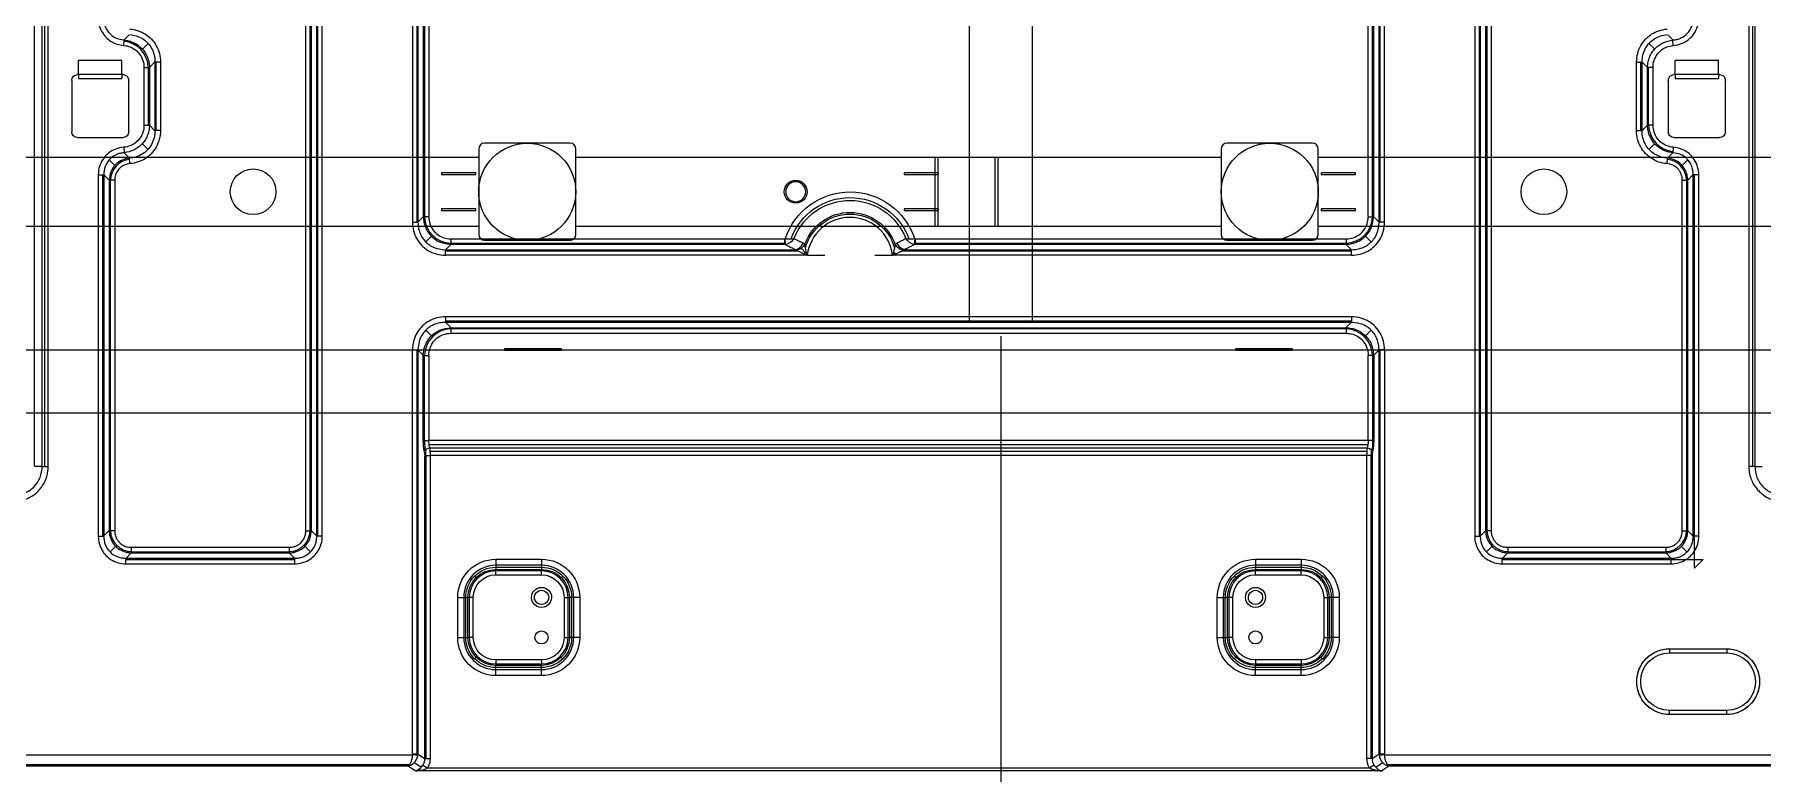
# Model space of a CAD drawing. Header units: millimetres. Extents: x 10037 to 11393, y -913 to 246.
# Drawn here: x 10629.2 to 10931.7, y -612 to -482.7 of the extents above; entities that cross this region are included whole.
import ezdxf

# ---------------------------------------------------------------- set-up
doc = ezdxf.new("R2010")
doc.units = ezdxf.units.MM
doc.header["$LTSCALE"] = 46.255
doc.layers.get('0').update_dxf_attribs({"linetype": 'CONTINUOUS'})
doc.layers.add('1', color=7, linetype='CONTINUOUS', true_color=0xffffff)

msp = doc.modelspace()

# ---------------------------------------------------------------- linework, layer by layer
at = {"color": 1}
for p, q in [((10792.81, -59.2), (10792.81, -533)), ((10803.81, -59.2), (10803.81, -533)), ((10792.81, -533), (10803.81, -533)), ((11306.42, -537.91), (10254.42, -537.91)), ((10254.42, -548.91), (11306.42, -548.91))]:
    msp.add_line(p, q, dxfattribs=at)
at = {"color": 3}
for p, q in [((10722.92, -501.7), (10707.92, -501.7)), ((10852.92, -501.7), (10837.92, -501.7)), ((10706.92, -504.2), (10583.92, -504.2)), ((10706.92, -502.7), (10706.92, -517.7)), ((10723.92, -517.7), (10723.92, -502.7)), ((10836.92, -504.2), (10723.92, -504.2)), ((10786.79, -504.2), (10786.79, -516.2)), ((10787.29, -504.2), (10787.29, -516.2)), ((10797.29, -504.2), (10797.29, -516.2)), ((10797.79, -504.2), (10797.79, -516.2)), ((10836.92, -502.7), (10836.92, -517.7)), ((10853.92, -517.7), (10853.92, -502.7)), ((10976.92, -504.2), (10853.92, -504.2)), ((10583.92, -516.2), (10706.92, -516.2)), ((10723.92, -516.2), (10836.92, -516.2)), ((10853.92, -516.2), (10976.92, -516.2)), ((10707.92, -518.7), (10722.92, -518.7)), ((10837.92, -518.7), (10852.92, -518.7))]:
    msp.add_line(p, q, dxfattribs=at)
at = {"color": 7}
msp.add_line((10798.31, -535.5), (10798.31, -719.34), dxfattribs=at)
at = {"color": 3}
for centre, radius in [((10715.42, -510.2), 8.5), ((10845.42, -510.2), 8.5), ((10762.42, -510.2), 2)]:
    msp.add_circle(centre, radius, dxfattribs=at)
for centre, start, end in [((10707.92, -502.7), 90, 180), ((10722.92, -502.7), 0, 90), ((10837.92, -502.7), 90, 180), ((10852.92, -502.7), 0, 90), ((10707.92, -517.7), 180, 270), ((10722.92, -517.7), 270, 0), ((10837.92, -517.7), 180, 270), ((10852.92, -517.7), 270, 0)]:
    msp.add_arc(centre, 1, start, end, dxfattribs=at)
at = {"layer": '1', "color": 7, "linetype": 'Continuous'}
for p, q in [((10629.15, -558.25), (10629.15, -319.75)), ((10630.48, -558.25), (10630.48, -319.75)), ((10630.92, -319.7), (10630.92, -558.3)), ((10631.54, -558.25), (10631.54, -319.75)), ((10929.3, -319.75), (10929.3, -558.25)), ((10929.92, -319.7), (10929.92, -558.3)), ((10930.36, -319.75), (10930.36, -558.25)), ((10676.65, -569.48), (10676.65, -391.97)), ((10677.42, -569.54), (10677.42, -391.97)), ((10677.62, -569.48), (10677.62, -391.97)), ((10678.56, -570.43), (10678.56, -391.08)), ((10678.76, -570.48), (10678.76, -390.82)), ((10679.53, -570.43), (10679.53, -390.68)), ((10695.31, -390.68), (10695.31, -515.46)), ((10696.08, -390.82), (10696.08, -515.51)), ((10696.28, -391.08), (10696.28, -515.46)), ((10697.22, -391.97), (10697.22, -514.52)), ((10697.42, -391.97), (10697.42, -514.57)), ((10698.19, -391.97), (10698.19, -514.52)), ((10862.65, -514.52), (10862.65, -392.69)), ((10863.42, -514.57), (10863.42, -392.64)), ((10863.62, -514.52), (10863.62, -392.7)), ((10864.56, -515.46), (10864.56, -391.75)), ((10864.76, -515.51), (10864.76, -391.43)), ((10865.53, -515.46), (10865.53, -391.22)), ((10881.31, -414.78), (10881.31, -570.43)), ((10882.08, -415.39), (10882.08, -570.48)), ((10882.28, -415.98), (10882.28, -570.43)), ((10883.42, -418.39), (10883.42, -569.54)), ((10884.19, -418.02), (10884.19, -569.48)), ((10644.76, -484.53), (10644.83, -483.64)), ((10644.86, -483.6), (10645.74, -482.72)), ((10915.09, -482.72), (10915.97, -483.6)), ((10916.08, -484.59), (10916.01, -483.64)), ((10648.03, -485.22), (10649.02, -484.22)), ((10912.77, -485.18), (10911.82, -484.22)), ((10636.85, -489.7), (10636.65, -489.7)), ((10644.45, -487.2), (10636.85, -487.2)), ((10636.85, -489.7), (10636.85, -487.2)), ((10644.45, -489.7), (10636.85, -489.7)), ((10636.85, -489.7), (10636.85, -490.4)), ((10644.45, -489.7), (10644.45, -487.2)), ((10644.65, -489.7), (10644.45, -489.7)), ((10644.45, -489.7), (10644.45, -490.4)), ((10648.31, -488.45), (10649.28, -488.45)), ((10648.31, -488.5), (10648.31, -498.51)), ((10649.08, -498.56), (10649.08, -488.45)), ((10649.28, -488.5), (10649.28, -498.51)), ((10649.31, -488.41), (10650.18, -487.54)), ((10651.19, -487.5), (10650.22, -487.5)), ((10650.22, -487.55), (10650.22, -499.45)), ((10650.42, -499.5), (10650.42, -487.5)), ((10651.19, -487.55), (10651.19, -499.45)), ((10909.65, -487.5), (10910.62, -487.5)), ((10909.65, -499.45), (10909.65, -487.55)), ((10910.42, -499.5), (10910.42, -487.5)), ((10910.62, -499.45), (10910.62, -487.55)), ((10910.65, -487.54), (10911.52, -488.41)), ((10912.53, -488.45), (10911.56, -488.45)), ((10911.56, -498.51), (10911.56, -488.5)), ((10911.76, -498.56), (10911.76, -488.45)), ((10912.53, -498.51), (10912.53, -488.5)), ((10916.39, -489.7), (10916.19, -489.7)), ((10923.99, -487.2), (10916.39, -487.2)), ((10916.39, -489.7), (10916.39, -487.2)), ((10923.99, -489.7), (10916.39, -489.7)), ((10916.39, -489.7), (10916.39, -490.4)), ((10923.99, -489.7), (10923.99, -487.2)), ((10924.19, -489.7), (10923.99, -489.7)), ((10923.99, -489.7), (10923.99, -490.4)), ((10635.65, -490.7), (10635.65, -499.7)), ((10636.85, -490.4), (10644.45, -490.4)), ((10645.65, -499.7), (10645.65, -490.7)), ((10915.19, -490.7), (10915.19, -499.7)), ((10916.39, -490.4), (10923.99, -490.4)), ((10925.19, -499.7), (10925.19, -490.7)), ((10648.31, -498.56), (10649.28, -498.56)), ((10650.18, -499.46), (10649.31, -498.59)), ((10911.52, -498.59), (10910.65, -499.46)), ((10912.53, -498.56), (10911.56, -498.56)), ((10636.65, -500.7), (10644.65, -500.7)), ((10649.02, -502.78), (10648.06, -501.82)), ((10651.19, -499.5), (10650.22, -499.5)), ((10909.65, -499.5), (10910.62, -499.5)), ((10911.82, -502.78), (10912.81, -501.79)), ((10916.19, -500.7), (10924.19, -500.7)), ((10642.23, -504.59), (10643.22, -505.59)), ((10644.76, -502.41), (10644.83, -503.37)), ((10645.74, -504.28), (10644.86, -503.4)), ((10645.85, -505.21), (10645.78, -504.32)), ((10914.98, -505.28), (10915.06, -504.32)), ((10915.97, -503.4), (10915.09, -504.28)), ((10916.08, -502.47), (10916.01, -503.37)), ((10918.6, -504.59), (10917.61, -505.59)), ((10640.31, -507.22), (10641.28, -507.22)), ((10640.31, -507.27), (10640.31, -570.43)), ((10641.08, -570.48), (10641.08, -507.22)), ((10641.28, -507.27), (10641.28, -570.43)), ((10642.18, -508.13), (10641.31, -507.26)), ((10643.19, -508.17), (10642.22, -508.17)), ((10642.22, -508.22), (10642.22, -569.49)), ((10642.42, -569.54), (10642.42, -508.17)), ((10643.19, -508.22), (10643.19, -569.49)), ((10706.42, -506.9), (10700.42, -506.9)), ((10700.42, -506.9), (10700.42, -507.2)), ((10700.42, -507.2), (10706.42, -507.2)), ((10706.42, -507.2), (10706.42, -506.9)), ((10787.42, -506.9), (10781.42, -506.9)), ((10781.42, -506.9), (10781.42, -507.2)), ((10781.42, -507.2), (10787.42, -507.2)), ((10787.42, -507.2), (10787.42, -506.9)), ((10860.42, -506.9), (10854.42, -506.9)), ((10854.42, -506.9), (10854.42, -507.2)), ((10854.42, -507.2), (10860.42, -507.2)), ((10860.42, -507.2), (10860.42, -506.9)), ((10917.65, -508.17), (10918.62, -508.17)), ((10917.65, -569.49), (10917.65, -508.22)), ((10918.42, -569.54), (10918.42, -508.17)), ((10919.52, -507.26), (10918.62, -508.17)), ((10918.62, -569.49), (10918.62, -508.22)), ((10920.53, -507.22), (10919.56, -507.22)), ((10919.56, -570.43), (10919.56, -507.27)), ((10919.76, -576.08), (10919.76, -507.22)), ((10920.53, -570.43), (10920.53, -507.27)), ((10706.42, -513.2), (10700.42, -513.2)), ((10700.42, -513.2), (10700.42, -513.5)), ((10700.42, -513.5), (10706.42, -513.5)), ((10706.42, -513.5), (10706.42, -513.2)), ((10787.42, -513.2), (10781.42, -513.2)), ((10781.42, -513.2), (10781.42, -513.5)), ((10781.42, -513.5), (10787.42, -513.5)), ((10787.42, -513.5), (10787.42, -513.2)), ((10860.42, -513.2), (10854.42, -513.2)), ((10854.42, -513.2), (10854.42, -513.5)), ((10854.42, -513.5), (10860.42, -513.5)), ((10860.42, -513.5), (10860.42, -513.2)), ((10695.31, -515.51), (10696.28, -515.51)), ((10696.31, -515.48), (10697.18, -514.61)), ((10698.19, -514.57), (10697.22, -514.57)), ((10862.65, -514.57), (10863.62, -514.57)), ((10864.52, -515.48), (10863.65, -514.61)), ((10865.53, -515.51), (10864.56, -515.51)), ((10698.64, -517.98), (10697.65, -518.97)), ((10701.11, -521.31), (10701.11, -520.34)), ((10701.14, -520.31), (10702.01, -519.43)), ((10701.16, -520.34), (10762.25, -520.34)), ((10702.05, -518.5), (10702.05, -519.4)), ((10702.05, -519.2), (10760.44, -519.2)), ((10702.1, -518.43), (10760.56, -518.43)), ((10702.1, -519.4), (10760.44, -519.4)), ((10760.49, -519.4), (10760.49, -518.43)), ((10760.65, -519.38), (10760.56, -518.43)), ((10763.52, -520.2), (10762.45, -520.36)), ((10763.52, -520.2), (10764.07, -520.85)), ((10781.58, -520.34), (10859.68, -520.34)), ((10783.27, -518.43), (10858.74, -518.43)), ((10783.35, -518.43), (10783.35, -519.4)), ((10783.4, -519.2), (10858.79, -519.2)), ((10783.4, -519.4), (10858.74, -519.4)), ((10858.79, -518.43), (10858.79, -519.4)), ((10859.69, -520.31), (10858.82, -519.43)), ((10859.73, -521.24), (10859.73, -520.34)), ((10862.2, -517.98), (10863.19, -518.97)), ((10701.11, -520.54), (10762.8, -520.54)), ((10764.45, -521.31), (10701.16, -521.31)), ((10764.45, -521.31), (10767.54, -521.31)), ((10776.3, -521.31), (10779.33, -521.31)), ((10859.68, -521.31), (10779.38, -521.31)), ((10781.09, -520.54), (10859.73, -520.54)), ((10701.11, -532.09), (10701.11, -533.06)), ((10859.68, -532.09), (10701.16, -532.09)), ((10859.73, -532.09), (10859.73, -533.06)), ((10698.64, -535.42), (10697.65, -534.43)), ((10859.73, -532.86), (10701.11, -532.86)), ((10701.14, -533.1), (10702.01, -533.97)), ((10859.68, -533.06), (10701.16, -533.06)), ((10702.05, -534), (10702.05, -534.97)), ((10858.79, -534.2), (10702.05, -534.2)), ((10702.1, -534), (10858.74, -534)), ((10702.1, -534.97), (10858.74, -534.97)), ((10858.79, -534), (10858.79, -534.97)), ((10859.69, -533.1), (10858.82, -533.97)), ((10862.2, -535.42), (10863.19, -534.43)), ((10695.31, -537.89), (10696.28, -537.89)), ((10695.31, -608.57), (10695.31, -537.94)), ((10696.08, -537.89), (10696.08, -608.62)), ((10696.28, -537.94), (10696.28, -608.57)), ((10696.31, -537.92), (10697.18, -538.8)), ((10721.42, -537.7), (10711.42, -537.7)), ((10711.42, -537.7), (10711.42, -537.91)), ((10711.42, -537.91), (10721.42, -537.91)), ((10721.42, -537.91), (10721.42, -537.7)), ((10849.42, -537.7), (10839.42, -537.7)), ((10839.42, -537.7), (10839.42, -537.91)), ((10839.42, -537.91), (10849.42, -537.91)), ((10849.42, -537.91), (10849.42, -537.7)), ((10864.52, -537.92), (10863.65, -538.8)), ((10865.46, -537.89), (10864.56, -537.89)), ((10864.56, -608.57), (10864.56, -537.94)), ((10864.76, -608.62), (10864.76, -537.89)), ((10865.53, -537.94), (10865.53, -608.57)), ((10697.22, -538.83), (10698.19, -538.83)), ((10697.22, -553.69), (10697.22, -538.88)), ((10697.42, -553.74), (10697.42, -538.83)), ((10698.19, -538.88), (10698.19, -553.74)), ((10863.55, -538.83), (10862.65, -538.83)), ((10862.65, -553.74), (10862.65, -538.88)), ((10863.42, -538.83), (10863.42, -555.08)), ((10863.62, -538.88), (10863.62, -553.69)), ((10697.22, -553.74), (10698.19, -553.74)), ((10697.49, -609.37), (10697.49, -556.43)), ((10697.56, -556.38), (10698.45, -556.38)), ((10697.69, -609.42), (10697.69, -556.38)), ((10862.65, -553.74), (10698.19, -553.74)), ((10862.59, -554.49), (10698.25, -554.49)), ((10698.43, -555.63), (10862.4, -555.63)), ((10862.4, -555.06), (10698.44, -555.06)), ((10862.38, -556.38), (10698.45, -556.38)), ((10698.45, -609.37), (10698.45, -556.43)), ((10863.35, -556.38), (10862.38, -556.38)), ((10862.38, -556.43), (10862.38, -609.37)), ((10863.55, -553.74), (10862.65, -553.74)), ((10863.15, -609.42), (10863.15, -556.38)), ((10863.28, -555.06), (10863.42, -555.08)), ((10863.35, -556.43), (10863.35, -609.37)), ((10630.48, -558.3), (10629.2, -558.3)), ((10630.48, -558.3), (10631.54, -558.3)), ((10930.36, -558.3), (10929.3, -558.3)), ((10930.36, -558.3), (10931.63, -558.3)), ((10640.31, -570.48), (10641.28, -570.48)), ((10641.31, -570.44), (10642.18, -569.57)), ((10643.19, -569.54), (10642.22, -569.54)), ((10676.65, -569.54), (10677.62, -569.54)), ((10678.52, -570.44), (10677.62, -569.54)), ((10679.53, -570.48), (10678.56, -570.48)), ((10881.38, -570.48), (10882.28, -570.48)), ((10882.31, -570.44), (10883.18, -569.57)), ((10884.19, -569.54), (10883.22, -569.54)), ((10917.65, -569.54), (10918.62, -569.54)), ((10919.52, -570.44), (10918.62, -569.54)), ((10920.53, -570.48), (10919.56, -570.48)), ((10642.37, -573.25), (10643.36, -572.26)), ((10645.14, -575.31), (10645.14, -574.34)), ((10645.14, -574.54), (10674.7, -574.54)), ((10645.18, -574.31), (10646.08, -573.4)), ((10645.19, -574.34), (10674.65, -574.34)), ((10646.08, -572.43), (10646.08, -573.4)), ((10646.08, -573.2), (10673.75, -573.2)), ((10646.13, -572.43), (10673.7, -572.43)), ((10646.13, -573.4), (10673.7, -573.4)), ((10673.75, -572.43), (10673.75, -573.4)), ((10674.66, -574.31), (10673.75, -573.4)), ((10674.7, -575.31), (10674.7, -574.34)), ((10676.48, -572.26), (10677.47, -573.25)), ((10709.92, -574.52), (10717.92, -574.52)), ((10709.92, -574.52), (10709.92, -575.93)), ((10717.92, -574.52), (10717.92, -575.93)), ((10842.92, -574.52), (10850.92, -574.52)), ((10842.92, -574.52), (10842.92, -575.93)), ((10850.92, -574.52), (10850.92, -575.93)), ((10884.36, -572.26), (10883.37, -573.25)), ((10886.14, -575.31), (10886.14, -574.34)), ((10886.14, -574.54), (10921.29, -574.54)), ((10886.18, -574.31), (10887.08, -573.4)), ((10886.19, -574.34), (10915.65, -574.34)), ((10887.08, -572.43), (10887.08, -573.4)), ((10887.08, -573.2), (10914.75, -573.2)), ((10887.13, -572.43), (10914.7, -572.43)), ((10887.13, -573.4), (10914.7, -573.4)), ((10914.75, -572.43), (10914.75, -573.4)), ((10915.66, -574.31), (10914.75, -573.4)), ((10915.7, -575.31), (10915.7, -574.34)), ((10917.48, -572.26), (10918.47, -573.25)), ((10921.29, -574.54), (10919.76, -576.08)), ((10645.19, -575.31), (10674.65, -575.31)), ((10706.46, -577.74), (10706.19, -577.47)), ((10717.92, -575.57), (10709.92, -575.57)), ((10709.92, -575.93), (10709.92, -576.31)), ((10709.92, -575.93), (10717.92, -575.93)), ((10709.92, -576.31), (10717.92, -576.31)), ((10709.92, -577.25), (10709.92, -576.31)), ((10717.92, -576.55), (10709.92, -576.55)), ((10709.92, -577.25), (10717.92, -577.25)), ((10717.92, -575.93), (10717.92, -576.31)), ((10717.92, -577.25), (10717.92, -576.31)), ((10721.38, -577.74), (10721.65, -577.47)), ((10839.46, -577.74), (10839.19, -577.47)), ((10850.92, -575.57), (10842.92, -575.57)), ((10842.92, -575.93), (10842.92, -576.31)), ((10842.92, -575.93), (10850.92, -575.93)), ((10842.92, -576.31), (10850.92, -576.31)), ((10842.92, -577.25), (10842.92, -576.31)), ((10850.92, -576.55), (10842.92, -576.55)), ((10842.92, -577.25), (10850.92, -577.25)), ((10850.92, -575.93), (10850.92, -576.31)), ((10850.92, -577.25), (10850.92, -576.31)), ((10854.38, -577.74), (10854.65, -577.47)), ((10886.19, -575.31), (10915.65, -575.31)), ((10703.24, -588.2), (10703.24, -581.2)), ((10703.24, -581.2), (10704.64, -581.2)), ((10704.29, -581.2), (10704.29, -588.2)), ((10704.64, -581.2), (10705.03, -581.2)), ((10704.64, -588.2), (10704.64, -581.2)), ((10705.03, -588.2), (10705.03, -581.2)), ((10705.97, -581.2), (10705.03, -581.2)), ((10705.27, -581.2), (10705.27, -588.2)), ((10705.97, -588.2), (10705.97, -581.2)), ((10721.87, -581.2), (10721.87, -588.2)), ((10721.87, -581.2), (10722.81, -581.2)), ((10722.57, -588.2), (10722.57, -581.2)), ((10723.19, -581.2), (10722.81, -581.2)), ((10722.81, -581.2), (10722.81, -588.2)), ((10723.19, -581.2), (10723.19, -588.2)), ((10724.6, -581.2), (10723.19, -581.2)), ((10723.55, -588.2), (10723.55, -581.2)), ((10724.6, -581.2), (10724.6, -588.2)), ((10836.24, -588.2), (10836.24, -581.2)), ((10836.24, -581.2), (10837.64, -581.2)), ((10837.29, -581.2), (10837.29, -588.2)), ((10837.64, -581.2), (10838.03, -581.2)), ((10837.64, -588.2), (10837.64, -581.2)), ((10838.03, -588.2), (10838.03, -581.2)), ((10838.97, -581.2), (10838.03, -581.2)), ((10838.27, -581.2), (10838.27, -588.2)), ((10838.97, -588.2), (10838.97, -581.2)), ((10854.87, -581.2), (10854.87, -588.2)), ((10854.87, -581.2), (10855.81, -581.2)), ((10855.57, -588.2), (10855.57, -581.2)), ((10856.19, -581.2), (10855.81, -581.2)), ((10855.81, -581.2), (10855.81, -588.2)), ((10856.19, -581.2), (10856.19, -588.2)), ((10857.6, -581.2), (10856.19, -581.2)), ((10856.55, -588.2), (10856.55, -581.2)), ((10857.6, -581.2), (10857.6, -588.2)), ((10703.24, -588.2), (10704.64, -588.2)), ((10704.64, -588.2), (10705.03, -588.2)), ((10705.97, -588.2), (10705.03, -588.2)), ((10721.87, -588.2), (10722.81, -588.2)), ((10723.19, -588.2), (10722.81, -588.2)), ((10724.6, -588.2), (10723.19, -588.2)), ((10836.24, -588.2), (10837.64, -588.2)), ((10837.64, -588.2), (10838.03, -588.2)), ((10838.97, -588.2), (10838.03, -588.2)), ((10854.87, -588.2), (10855.81, -588.2)), ((10856.19, -588.2), (10855.81, -588.2)), ((10857.6, -588.2), (10856.19, -588.2)), ((10706.46, -591.66), (10706.19, -591.93)), ((10717.92, -592.15), (10709.92, -592.15)), ((10709.92, -592.15), (10709.92, -593.09)), ((10709.92, -592.85), (10717.92, -592.85)), ((10717.92, -592.15), (10717.92, -593.09)), ((10721.65, -591.93), (10721.38, -591.66)), ((10839.46, -591.66), (10839.19, -591.93)), ((10850.92, -592.15), (10842.92, -592.15)), ((10842.92, -592.15), (10842.92, -593.09)), ((10842.92, -592.85), (10850.92, -592.85)), ((10850.92, -592.15), (10850.92, -593.09)), ((10854.38, -591.66), (10854.65, -591.93)), ((10915.42, -590.2), (10925.42, -590.2)), ((10915.42, -590.2), (10915.42, -590.9)), ((10915.42, -590.9), (10925.42, -590.9)), ((10925.42, -590.2), (10925.42, -590.9)), ((10709.92, -593.47), (10709.92, -593.09)), ((10717.92, -593.09), (10709.92, -593.09)), ((10717.92, -593.47), (10709.92, -593.47)), ((10709.92, -594.88), (10709.92, -593.47)), ((10709.92, -593.83), (10717.92, -593.83)), ((10717.92, -594.88), (10709.92, -594.88)), ((10717.92, -593.47), (10717.92, -593.09)), ((10717.92, -594.88), (10717.92, -593.47)), ((10850.92, -593.09), (10842.92, -593.09)), ((10842.92, -593.47), (10842.92, -593.09)), ((10850.92, -593.47), (10842.92, -593.47)), ((10842.92, -594.88), (10842.92, -593.47)), ((10842.92, -593.83), (10850.92, -593.83)), ((10850.92, -594.88), (10842.92, -594.88)), ((10850.92, -593.47), (10850.92, -593.09)), ((10850.92, -594.88), (10850.92, -593.47)), ((10925.42, -601), (10915.42, -601)), ((10915.42, -601.7), (10915.42, -601)), ((10925.42, -601.7), (10915.42, -601.7)), ((10925.42, -601.7), (10925.42, -601)), ((10570.62, -610.43), (10694.84, -610.43)), ((10694.49, -610.72), (10570.81, -610.72)), ((10572.29, -608.75), (10695.25, -608.75)), ((10695.78, -611.53), (10694.59, -610.75)), ((10696.25, -608.88), (10695.3, -608.75)), ((10695.31, -608.7), (10695.31, -608.67)), ((10696.84, -610.93), (10695.64, -610.14)), ((10696.32, -608.65), (10697.45, -609.39)), ((10697.21, -610.56), (10697.94, -611.07)), ((10697.49, -609.42), (10698.45, -609.42)), ((10862.84, -611.07), (10697.99, -611.07)), ((10863.35, -609.42), (10862.38, -609.42)), ((10863.62, -610.56), (10862.89, -611.07)), ((10863.35, -609.42), (10864.52, -608.65)), ((10865.2, -610.14), (10864.04, -610.9)), ((10865.53, -608.75), (10864.58, -608.88)), ((10866.25, -610.75), (10865.06, -611.53)), ((10865.53, -608.7), (10865.53, -608.67)), ((10865.59, -608.75), (10988.55, -608.75)), ((10865.99, -610.43), (10990.21, -610.43)), ((10990.03, -610.72), (10866.34, -610.72)), ((10864.97, -611.56), (10695.87, -611.56)), ((10696.44, -611.5), (10696.01, -611.51)), ((10696.53, -611.49), (10864.3, -611.49))]:
    msp.add_line(p, q, dxfattribs=at)
at = {"layer": '1', "color": 7, "linetype": 'Continuous', "extrusion": (0, 0, -1)}
for centre, radius, start, end in [((-10636.65, -490.7), 1, 0, 90), ((-10644.65, -490.7), 1, 90, 180), ((-10916.19, -490.7), 1, 0, 90), ((-10924.19, -490.7), 1, 90, 180), ((-10636.65, -499.7), 1, 270, 0), ((-10644.65, -499.7), 1, 180, 270), ((-10916.19, -499.7), 1, 270, 0), ((-10924.19, -499.7), 1, 180, 270), ((-10667.42, -510.2), 4, 0, 180), ((-10893.42, -510.2), 4, 0, 180), ((-10667.42, -510.2), 4, 180, 0), ((-10771.92, -522.2), 11.96, 18.9534, 161.6467), ((-10771.92, -522.2), 10.98, 20.0035, 159.9964), ((-10893.42, -510.2), 4, 180, 0), ((-10771.92, -522.2), 10.49, 21.7436, 158.9133), ((-10771.92, -522.2), 8.38, 19.9822, 160.8635), ((-10771.92, -522.2), 8.1, 15.6771, 164.3228), ((-10709.92, -581.2), 6.68, 0, 90), ((-10717.92, -581.2), 6.68, 90, 180), ((-10842.92, -581.2), 6.68, 0, 90), ((-10850.92, -581.2), 6.68, 90, 180), ((-10709.92, -581.2), 5.27, 0, 90), ((-10709.92, -581.2), 4.89, 0, 90), ((-10709.92, -581.2), 3.95, 0, 90), ((-10717.92, -581.2), 5.27, 90, 180), ((-10717.92, -581.2), 4.89, 90, 180), ((-10717.92, -581.2), 3.95, 90, 180), ((-10842.92, -581.2), 5.27, 0, 90), ((-10842.92, -581.2), 4.89, 0, 90), ((-10842.92, -581.2), 3.95, 0, 90), ((-10850.92, -581.2), 5.27, 90, 180), ((-10850.92, -581.2), 4.89, 90, 180), ((-10850.92, -581.2), 3.95, 90, 180), ((-10717.92, -581.2), 1.75, 359.8934, 179.8933), ((-10717.92, -581.2), 1.25, 359.9734, 179.92), ((-10842.92, -581.2), 1.75, 359.8934, 179.8933), ((-10842.92, -581.2), 1.25, 359.9734, 179.92), ((-10717.92, -581.2), 1.75, 179.8933, 359.8934), ((-10717.92, -581.2), 1.25, 179.92, 359.9734), ((-10842.92, -581.2), 1.75, 179.8933, 359.8934), ((-10842.92, -581.2), 1.25, 179.92, 359.9734), ((-10709.92, -588.2), 6.68, 270, 0), ((-10709.92, -588.2), 5.27, 270, 0), ((-10709.92, -588.2), 4.89, 270, 0), ((-10709.92, -588.2), 3.95, 270, 360), ((-10717.92, -588.2), 1.15, 0.0253, 180.0253), ((-10717.92, -588.2), 1.15, 180.0253, 0.0253), ((-10717.92, -588.2), 5.27, 180, 270), ((-10717.92, -588.2), 4.89, 180, 270), ((-10717.92, -588.2), 6.68, 180, 270), ((-10717.92, -588.2), 3.95, 180, 270), ((-10842.92, -588.2), 6.68, 270, 0), ((-10842.92, -588.2), 5.27, 270, 0), ((-10842.92, -588.2), 4.89, 270, 0), ((-10842.92, -588.2), 3.95, 270, 360), ((-10842.92, -588.2), 1.15, 0.0252, 180.0252), ((-10842.92, -588.2), 1.15, 180.0252, 0.0252), ((-10850.92, -588.2), 4.89, 180, 270), ((-10850.92, -588.2), 5.27, 180, 270), ((-10850.92, -588.2), 3.95, 180, 270), ((-10850.92, -588.2), 6.68, 180, 270), ((-10915.42, -595.95), 5.75, 270, 90), ((-10915.42, -595.95), 5.05, 0, 90), ((-10925.42, -595.95), 5.75, 90, 270), ((-10925.42, -595.95), 5.05, 90, 270), ((-10915.42, -595.95), 5.05, 270, 0)]:
    msp.add_arc(centre, radius, start, end, dxfattribs=at)
at = {"layer": '1', "color": 7, "linetype": 'Continuous'}
for centre, radius, start, end in [((10762.42, -510.2), 1.75, 0, 180), ((10762.42, -510.2), 1.75, 180, 0), ((10771.92, -522.2), 7.52, 6.8208, 173.1792), ((10709.92, -581.2), 5.63, 90, 180), ((10709.92, -581.2), 4.65, 90, 180), ((10717.92, -581.2), 5.63, 0, 90), ((10717.92, -581.2), 4.65, 0, 90), ((10842.92, -581.2), 5.63, 90, 180), ((10842.92, -581.2), 4.65, 90, 180), ((10850.92, -581.2), 5.63, 0, 90), ((10850.92, -581.2), 4.65, 0, 90), ((10709.92, -588.2), 5.63, 180, 270), ((10709.92, -588.2), 4.65, 180, 270), ((10717.92, -588.2), 5.63, 270, 0), ((10717.92, -588.2), 4.65, 270, 0), ((10842.92, -588.2), 5.63, 180, 270), ((10842.92, -588.2), 4.65, 180, 270), ((10850.92, -588.2), 4.65, 270, 0), ((10850.92, -588.2), 5.63, 270, 0)]:
    msp.add_arc(centre, radius, start, end, dxfattribs=at)
for centre, major_axis, ratio, start_param, end_param in [((10643.9, -488.99), (3.78, 3.78), 0.935113, 5.569818, 6.925389), ((10916.93, -498.01), (-3.78, -3.78), 0.935113, 5.569818, 6.925389), ((10646.56, -508.64), (-3.02, 3.02), 0.935113, 5.649709, 6.986902), ((10914.28, -508.64), (-3.02, -3.02), 0.935113, 2.437876, 3.77507), ((10702.59, -514.02), (3.78, 3.78), 0.935113, 2.428225, 3.85496), ((10858.24, -514.02), (-3.78, 3.78), 0.935113, 2.428225, 3.85496), ((10763.88, -520.64), (1.31, 1.08), 0.192175, 4.555196, 4.869581), ((10779.95, -520.64), (-1.31, 1.08), 0.192177, 1.413603, 1.727989), ((10702.59, -539.38), (3.78, -3.78), 0.935113, 2.428225, 3.85496), ((10858.24, -539.38), (-3.78, -3.78), 0.935113, 2.428225, 3.85496), ((10697.95, -553.74), (0, 2), 0.267949, 1.570796, 2.311222), ((10698.39, -555.72), (-0.973, -0.23), 0.651288, 4.559678, 5.838285), ((10697.15, -556.38), (0, 2), 0.267949, 4.712389, 5.417506), ((10862.45, -555.72), (0.973, -0.23), 0.651288, 0.348061, 1.723503), ((10863.69, -556.38), (0, 2), 0.267949, 0.849684, 1.570796), ((10646.56, -569.06), (3.02, 3.02), 0.935113, 2.437876, 3.84531), ((10673.28, -569.06), (-3.02, 3.02), 0.935113, 2.437876, 3.84531), ((10887.56, -569.06), (3.02, 3.02), 0.935113, 2.437876, 3.84531), ((10914.28, -569.06), (-3.02, 3.02), 0.935113, 2.437876, 3.84531), ((10694.01, -608.4), (1.75, -1.15), 0.952213, 0.380088, 0.495307), ((10866.83, -608.4), (1.75, 1.15), 0.952213, 2.646285, 2.736652)]:
    msp.add_ellipse(centre, major_axis=major_axis, ratio=ratio, start_param=start_param, end_param=end_param, dxfattribs=at)
for points, degree in [([(10883.22, -418.02), (10883.22, -468.51), (10883.22, -518.99), (10883.22, -569.48)], 3), ([(10640.31, -479.78), (10640.31, -480.25), (10640.43, -481.14), (10640.98, -482.4), (10641.79, -483.36), (10642.66, -483.99), (10643.58, -484.4), (10644.34, -484.56), (10644.76, -484.59)], 3), ([(10916.08, -484.59), (10916.58, -484.56), (10917.52, -484.34), (10918.78, -483.62), (10919.74, -482.59), (10920.38, -481.27), (10920.53, -480.3), (10920.53, -479.78)], 3), ([(10645.85, -481.72), (10646.35, -481.76), (10647.3, -481.96), (10648.58, -482.56), (10649.67, -483.46), (10650.51, -484.6), (10651.06, -486), (10651.19, -486.99), (10651.19, -487.5)], 3), ([(10909.65, -487.5), (10909.65, -486.98), (10909.78, -485.97), (10910.33, -484.59), (10911.24, -483.38), (10912.32, -482.53), (10913.49, -481.98), (10914.46, -481.76), (10914.98, -481.72)], 3), ([(10651.19, -499.5), (10651.19, -500.02), (10651.05, -501.03), (10650.51, -502.41), (10649.6, -503.62), (10648.51, -504.47), (10647.35, -505.02), (10646.38, -505.24), (10645.85, -505.28)], 3), ([(10914.98, -505.28), (10914.48, -505.24), (10913.54, -505.05), (10912.26, -504.44), (10911.17, -503.54), (10910.33, -502.4), (10909.77, -501), (10909.65, -500.02), (10909.65, -499.5)], 3), ([(10644.76, -502.41), (10644.25, -502.45), (10643.31, -502.66), (10642.06, -503.38), (10641.09, -504.42), (10640.46, -505.73), (10640.31, -506.71), (10640.31, -507.22)], 3), ([(10920.53, -507.22), (10920.53, -506.75), (10920.4, -505.86), (10919.85, -504.6), (10919.05, -503.64), (10918.18, -503.01), (10917.26, -502.6), (10916.49, -502.44), (10916.08, -502.41)], 3), ([(10695.31, -515.51), (10695.31, -516.06), (10695.46, -517.09), (10696, -518.42), (10696.85, -519.58), (10697.98, -520.5), (10699.45, -521.15), (10700.53, -521.31), (10701.11, -521.31)], 3), ([(10859.73, -521.31), (10860.28, -521.31), (10861.31, -521.16), (10862.64, -520.62), (10863.8, -519.77), (10864.72, -518.64), (10865.37, -517.17), (10865.53, -516.09), (10865.53, -515.51)], 3), ([(10760.49, -519.4), (10760.52, -519.4), (10760.57, -519.39), (10760.62, -519.38), (10760.65, -519.38)], 3), ([(10760.7, -519.37), (10761.28, -519.26), (10761.82, -518.88), (10762.13, -518.43)], 3), ([(10762.61, -520.44), (10762.56, -520.42), (10762.47, -520.38), (10762.36, -520.35), (10762.3, -520.34)], 3), ([(10764, -519.45), (10763.74, -519.91), (10763.18, -520.32), (10762.66, -520.43)], 3), ([(10764.28, -520.67), (10764.16, -520.19), (10764.06, -519.74), (10764, -519.45)], 3), ([(10779.84, -519.45), (10779.78, -519.74), (10779.68, -520.19), (10779.55, -520.67)], 3), ([(10781.18, -520.43), (10780.66, -520.32), (10780.1, -519.91), (10779.84, -519.45)], 3), ([(10781.71, -518.43), (10781.47, -518.55), (10780.96, -518.8), (10780.43, -519.07), (10780.15, -519.2)], 3), ([(10781.48, -520.33), (10780.96, -520.24), (10780.4, -519.78), (10780.17, -519.25)], 3), ([(10783.35, -519.4), (10783.07, -519.54), (10782.49, -519.85), (10781.86, -520.17), (10781.53, -520.34)], 3), ([(10783.18, -519.38), (10783.21, -519.38), (10783.27, -519.39), (10783.32, -519.4), (10783.35, -519.4)], 3), ([(10763.88, -521.06), (10763.95, -521.09), (10764.08, -521.15), (10764.27, -521.23), (10764.39, -521.28), (10764.45, -521.31)], 3), ([(10764.45, -521.31), (10764.44, -521.25), (10764.4, -521.12), (10764.35, -520.92), (10764.31, -520.79), (10764.3, -520.72)], 3), ([(10779.54, -520.72), (10779.53, -520.78), (10779.49, -520.91), (10779.44, -521.1), (10779.4, -521.24), (10779.38, -521.31)], 3), ([(10779.38, -521.31), (10779.45, -521.28), (10779.58, -521.22), (10779.77, -521.14), (10779.89, -521.09), (10779.95, -521.06)], 3), ([(10779.95, -521.06), (10780.03, -521.03), (10780.18, -520.96), (10780.38, -520.86), (10780.56, -520.78), (10780.72, -520.7), (10780.86, -520.63), (10780.99, -520.57), (10781.11, -520.5), (10781.19, -520.46), (10781.23, -520.44)], 3), ([(10781.48, -520.36), (10781.41, -520.38), (10781.34, -520.41), (10781.27, -520.43)], 3), ([(10701.11, -532.09), (10700.56, -532.09), (10699.53, -532.24), (10698.2, -532.78), (10697.04, -533.63), (10696.12, -534.76), (10695.46, -536.23), (10695.31, -537.31), (10695.31, -537.89)], 3), ([(10865.53, -537.89), (10865.53, -537.34), (10865.38, -536.31), (10864.84, -534.98), (10863.99, -533.82), (10862.86, -532.9), (10861.39, -532.25), (10860.31, -532.09), (10859.73, -532.09)], 3), ([(10698.19, -538.83), (10698.19, -538.42), (10698.3, -537.64), (10698.82, -536.57), (10699.62, -535.72), (10700.7, -535.13), (10701.57, -534.97), (10702.05, -534.97)], 3), ([(10858.79, -534.97), (10859.2, -534.97), (10859.98, -535.09), (10861.05, -535.61), (10861.9, -536.41), (10862.49, -537.48), (10862.65, -538.36), (10862.65, -538.83)], 3), ([(10697.23, -554.22), (10697.22, -554.01), (10697.22, -553.79)], 2), ([(10697.27, -554.73), (10697.24, -554.48), (10697.23, -554.22)], 2), ([(10697.41, -555.67), (10697.31, -555.25), (10697.27, -554.73)], 2), ([(10863.62, -553.74), (10863.62, -553.9), (10863.61, -554.2), (10863.59, -554.58), (10863.55, -554.95), (10863.5, -555.32), (10863.45, -555.59), (10863.42, -555.72)], 3), ([(10625.42, -563.36), (10626.03, -563.36), (10627.34, -563.13), (10629.1, -561.98), (10630.25, -560.22), (10630.48, -558.92), (10630.48, -558.3)], 3), ([(10625.42, -564.42), (10625.88, -564.42), (10626.73, -564.32), (10627.81, -563.97), (10628.68, -563.51), (10629.38, -563), (10629.98, -562.41), (10630.57, -561.66), (10631.08, -560.7), (10631.38, -559.79), (10631.52, -558.98), (10631.54, -558.51), (10631.54, -558.3)], 3), ([(10929.3, -558.3), (10929.3, -558.76), (10929.4, -559.6), (10929.74, -560.66), (10930.19, -561.52), (10930.69, -562.22), (10931.26, -562.81), (10931.95, -563.38), (10932.88, -563.91), (10933.85, -564.24), (10934.72, -564.4), (10935.2, -564.42), (10935.42, -564.42)], 3), ([(10930.36, -558.3), (10930.36, -558.92), (10930.59, -560.22), (10931.74, -561.98), (10933.5, -563.13), (10934.8, -563.36), (10935.42, -563.36)], 3), ([(10640.31, -570.48), (10640.31, -570.93), (10640.43, -571.78), (10640.88, -572.9), (10641.6, -573.88), (10642.54, -574.64), (10643.77, -575.18), (10644.66, -575.31), (10645.14, -575.31)], 3), ([(10643.19, -569.54), (10643.19, -569.79), (10643.25, -570.25), (10643.45, -570.82), (10643.73, -571.27), (10644.03, -571.62), (10644.34, -571.88), (10644.64, -572.07), (10644.94, -572.21), (10645.26, -572.33), (10645.63, -572.41), (10645.92, -572.43), (10646.08, -572.43)], 3), ([(10673.75, -572.43), (10674, -572.43), (10674.47, -572.37), (10675.04, -572.17), (10675.49, -571.89), (10675.84, -571.59), (10676.1, -571.28), (10676.29, -570.98), (10676.43, -570.68), (10676.54, -570.36), (10676.63, -569.99), (10676.65, -569.7), (10676.65, -569.54)], 3), ([(10674.7, -575.31), (10675.15, -575.31), (10676, -575.19), (10677.12, -574.74), (10678.1, -574.02), (10678.86, -573.08), (10679.4, -571.85), (10679.53, -570.95), (10679.53, -570.48)], 3), ([(10881.31, -570.48), (10881.31, -570.93), (10881.43, -571.78), (10881.88, -572.9), (10882.6, -573.88), (10883.54, -574.64), (10884.77, -575.18), (10885.66, -575.31), (10886.14, -575.31)], 3), ([(10914.75, -572.43), (10915, -572.43), (10915.47, -572.37), (10916.04, -572.17), (10916.49, -571.89), (10916.84, -571.59), (10917.1, -571.28), (10917.29, -570.98), (10917.43, -570.68), (10917.54, -570.36), (10917.63, -569.99), (10917.65, -569.7), (10917.65, -569.54)], 3), ([(10915.7, -575.31), (10916.15, -575.31), (10917, -575.19), (10918.12, -574.74), (10919.1, -574.02), (10919.86, -573.08), (10920.4, -571.85), (10920.53, -570.95), (10920.53, -570.48)], 3), ([(10915.42, -601.7), (10914.86, -601.7), (10913.78, -601.55), (10912.27, -600.85), (10911.01, -599.77), (10910.12, -598.37), (10909.65, -596.78), (10909.65, -595.12), (10910.12, -593.53), (10911.01, -592.13), (10912.27, -591.05), (10913.78, -590.36), (10914.86, -590.2), (10915.42, -590.2)], 3), ([(10925.42, -590.2), (10925.98, -590.2), (10927.05, -590.36), (10928.57, -591.05), (10929.82, -592.13), (10930.72, -593.53), (10931.19, -595.12), (10931.19, -596.78), (10930.72, -598.37), (10929.82, -599.77), (10928.57, -600.85), (10927.05, -601.55), (10925.98, -601.7), (10925.42, -601.7)], 3), ([(10694.59, -610.71), (10695.34, -610.59), (10696.08, -609.85), (10696.25, -608.93)], 3), ([(10696.26, -608.83), (10696.26, -608.78), (10696.27, -608.72), (10696.27, -608.67)], 3), ([(10697.94, -611.07), (10698.05, -610.92), (10698.23, -610.6), (10698.41, -610.02), (10698.45, -609.62), (10698.45, -609.42)], 3), ([(10862.38, -609.42), (10862.38, -609.6), (10862.42, -609.97), (10862.59, -610.56), (10862.78, -610.9), (10862.89, -611.07)], 3), ([(10864.56, -608.67), (10864.57, -608.72), (10864.57, -608.78), (10864.58, -608.83)], 3), ([(10866.25, -610.7), (10865.92, -610.5), (10865.61, -609.72), (10865.54, -608.8)], 3)]:
    msp.add_open_spline(points, degree=degree, dxfattribs=at)
for points, knots in [([(10641.28, -479.84), (10641.29, -480.1), (10641.32, -480.63), (10641.63, -481.62), (10642.32, -482.63), (10643.49, -483.42), (10644.35, -483.56), (10644.78, -483.63)], [0, 0, 0, 0, 0.138683, 0.279505, 0.544961, 0.769221, 1, 1, 1, 1]), ([(10916.06, -483.63), (10916.29, -483.6), (10916.76, -483.55), (10917.65, -483.22), (10918.64, -482.52), (10919.27, -481.48), (10919.53, -480.55), (10919.55, -480.07), (10919.56, -479.83)], [0, 0, 0, 0, 0.122724, 0.248303, 0.496393, 0.746106, 0.87404, 1, 1, 1, 1]), ([(10644.88, -483.64), (10645.16, -483.68), (10645.73, -483.77), (10646.81, -484.18), (10648.01, -485.04), (10648.83, -486.3), (10649.2, -487.46), (10649.25, -488.08), (10649.27, -488.39)], [0, 0, 0, 0, 0.121076, 0.244528, 0.486046, 0.735245, 0.8683, 1, 1, 1, 1]), ([(10645.83, -482.69), (10646.22, -482.72), (10647, -482.86), (10648.07, -483.36), (10648.99, -484.11), (10649.69, -485.09), (10650.13, -486.23), (10650.22, -487.05), (10650.22, -487.45)], [0, 0, 0, 0, 0.163273, 0.328137, 0.492073, 0.658116, 0.830726, 1, 1, 1, 1]), ([(10910.62, -487.45), (10910.62, -487.04), (10910.71, -486.21), (10911.16, -485.05), (10911.88, -484.08), (10912.8, -483.34), (10913.85, -482.86), (10914.61, -482.72), (10915.01, -482.69)], [0, 0, 0, 0, 0.171745, 0.345342, 0.517665, 0.678046, 0.833532, 1, 1, 1, 1]), ([(10911.56, -488.45), (10911.58, -488.12), (10911.63, -487.48), (10911.92, -486.58), (10912.35, -485.76), (10913.08, -484.86), (10914.28, -483.97), (10915.42, -483.75), (10916.01, -483.64)], [0, 0, 0, 0, 0.13571, 0.267168, 0.394683, 0.518597, 0.753798, 1, 1, 1, 1]), ([(10644.81, -484.6), (10645.19, -484.63), (10645.92, -484.8), (10646.87, -485.34), (10647.64, -486.14), (10648.17, -487.18), (10648.31, -488), (10648.31, -488.45)], [0, 0, 0, 0, 0.193294, 0.394971, 0.596647, 0.798324, 1, 1, 1, 1]), ([(10912.53, -488.45), (10912.53, -488.02), (10912.65, -487.23), (10913.19, -486.14), (10914.01, -485.31), (10914.89, -484.82), (10915.63, -484.63), (10916.03, -484.6)], [0, 0, 0, 0, 0.201613, 0.403226, 0.604839, 0.806451, 1, 1, 1, 1]), ([(10648.31, -498.56), (10648.31, -498.98), (10648.19, -499.77), (10647.65, -500.87), (10646.82, -501.69), (10645.95, -502.18), (10645.2, -502.37), (10644.81, -502.4)], [0, 0, 0, 0, 0.201613, 0.403226, 0.604839, 0.806451, 1, 1, 1, 1]), ([(10649.28, -498.56), (10649.25, -498.88), (10649.21, -499.52), (10648.92, -500.42), (10648.49, -501.24), (10647.75, -502.14), (10646.55, -503.04), (10645.41, -503.25), (10644.83, -503.37)], [0, 0, 0, 0, 0.13571, 0.267168, 0.394683, 0.518597, 0.753798, 1, 1, 1, 1]), ([(10915.96, -503.36), (10915.67, -503.32), (10915.1, -503.24), (10914.03, -502.82), (10912.83, -501.96), (10912.01, -500.71), (10911.63, -499.55), (10911.58, -498.92), (10911.56, -498.61)], [0, 0, 0, 0, 0.121076, 0.244528, 0.486046, 0.735245, 0.8683, 1, 1, 1, 1]), ([(10916.03, -502.4), (10915.65, -502.37), (10914.92, -502.2), (10913.97, -501.66), (10913.2, -500.87), (10912.67, -499.82), (10912.53, -499), (10912.53, -498.56)], [0, 0, 0, 0, 0.193294, 0.394971, 0.596647, 0.798324, 1, 1, 1, 1]), ([(10650.22, -499.55), (10650.22, -499.96), (10650.12, -500.79), (10649.68, -501.95), (10648.95, -502.93), (10648.04, -503.66), (10646.99, -504.14), (10646.23, -504.29), (10645.83, -504.32)], [0, 0, 0, 0, 0.171745, 0.345342, 0.517665, 0.678046, 0.833532, 1, 1, 1, 1]), ([(10915.01, -504.32), (10914.62, -504.29), (10913.84, -504.14), (10912.77, -503.64), (10911.85, -502.89), (10911.15, -501.91), (10910.71, -500.77), (10910.62, -499.95), (10910.62, -499.55)], [0, 0, 0, 0, 0.163273, 0.328137, 0.492073, 0.658116, 0.830726, 1, 1, 1, 1]), ([(10644.78, -503.37), (10644.54, -503.4), (10644.08, -503.46), (10643.19, -503.78), (10642.2, -504.48), (10641.57, -505.52), (10641.31, -506.45), (10641.29, -506.93), (10641.28, -507.17)], [0, 0, 0, 0, 0.122724, 0.248303, 0.496393, 0.746106, 0.87404, 1, 1, 1, 1]), ([(10645.73, -504.33), (10645.43, -504.38), (10644.81, -504.48), (10643.98, -504.9), (10643.14, -505.6), (10642.41, -506.68), (10642.29, -507.63), (10642.23, -508.11)], [0, 0, 0, 0, 0.163414, 0.330393, 0.491607, 0.742115, 1, 1, 1, 1]), ([(10918.62, -508.17), (10918.59, -507.83), (10918.53, -507.18), (10918.09, -506.12), (10917.32, -505.21), (10916.24, -504.54), (10915.48, -504.4), (10915.1, -504.33)], [0, 0, 0, 0, 0.177247, 0.345099, 0.593983, 0.795511, 1, 1, 1, 1]), ([(10919.56, -507.16), (10919.55, -506.9), (10919.52, -506.37), (10919.21, -505.38), (10918.51, -504.37), (10917.35, -503.59), (10916.49, -503.44), (10916.06, -503.37)], [0, 0, 0, 0, 0.138683, 0.279505, 0.544961, 0.769221, 1, 1, 1, 1]), ([(10645.8, -505.28), (10645.52, -505.31), (10644.98, -505.44), (10644.25, -505.85), (10643.68, -506.45), (10643.29, -507.22), (10643.19, -507.83), (10643.19, -508.17)], [0, 0, 0, 0, 0.191, 0.39325, 0.5955, 0.79775, 1, 1, 1, 1]), ([(10917.65, -508.17), (10917.65, -507.9), (10917.59, -507.43), (10917.37, -506.84), (10917.08, -506.39), (10916.77, -506.04), (10916.46, -505.8), (10916.15, -505.61), (10915.83, -505.46), (10915.47, -505.34), (10915.18, -505.29), (10915.03, -505.28)], [0, 0, 0, 0, 0.112367, 0.224733, 0.3371, 0.449466, 0.561833, 0.674199, 0.786566, 0.898932, 1, 1, 1, 1]), ([(10696.28, -515.57), (10696.29, -515.88), (10696.32, -516.5), (10696.59, -517.39), (10697, -518.21), (10697.75, -519.17), (10699.1, -520.13), (10700.39, -520.27), (10701.05, -520.34)], [0, 0, 0, 0, 0.124767, 0.24911, 0.368828, 0.487253, 0.737262, 1, 1, 1, 1]), ([(10697.22, -514.62), (10697.25, -514.95), (10697.3, -515.59), (10697.61, -516.52), (10698.07, -517.35), (10698.87, -518.28), (10700.17, -519.16), (10701.38, -519.32), (10702, -519.39)], [0, 0, 0, 0, 0.129544, 0.261788, 0.389199, 0.51173, 0.752546, 1, 1, 1, 1]), ([(10698.19, -514.57), (10698.19, -515.01), (10698.32, -515.83), (10698.89, -516.95), (10699.78, -517.79), (10700.75, -518.28), (10701.57, -518.43), (10702, -518.43)], [0, 0, 0, 0, 0.201489, 0.402978, 0.604467, 0.805956, 1, 1, 1, 1]), ([(10858.84, -519.4), (10859.16, -519.37), (10859.81, -519.32), (10860.74, -519.01), (10861.57, -518.54), (10862.49, -517.75), (10863.38, -516.45), (10863.54, -515.24), (10863.61, -514.62)], [0, 0, 0, 0, 0.129544, 0.261788, 0.389199, 0.51173, 0.752546, 1, 1, 1, 1]), ([(10858.84, -518.43), (10859.26, -518.43), (10860.06, -518.29), (10861.17, -517.73), (10862.01, -516.83), (10862.49, -515.87), (10862.65, -515.05), (10862.65, -514.62)], [0, 0, 0, 0, 0.195282, 0.398337, 0.601393, 0.804448, 1, 1, 1, 1]), ([(10859.78, -520.34), (10860.1, -520.33), (10860.72, -520.3), (10861.61, -520.03), (10862.43, -519.62), (10863.39, -518.87), (10864.35, -517.52), (10864.49, -516.23), (10864.55, -515.57)], [0, 0, 0, 0, 0.124767, 0.24911, 0.368828, 0.487253, 0.737262, 1, 1, 1, 1]), ([(10762.26, -520.32), (10761.98, -520.17), (10761.41, -519.88), (10760.83, -519.58), (10760.53, -519.42)], [0, 0, 0, 0, 0.499204, 1, 1, 1, 1]), ([(10762.13, -518.43), (10762.04, -518.44), (10761.85, -518.48), (10761.51, -518.5), (10761.17, -518.49), (10760.87, -518.47), (10760.67, -518.45), (10760.56, -518.44)], [0, 0, 0, 0, 0.231199, 0.492721, 0.681173, 0.823975, 1, 1, 1, 1]), ([(10763.69, -519.2), (10763.43, -519.08), (10762.92, -518.82), (10762.4, -518.56), (10762.13, -518.43)], [0, 0, 0, 0, 0.500003, 1, 1, 1, 1]), ([(10764, -519.45), (10763.95, -519.4), (10763.87, -519.31), (10763.77, -519.25), (10763.73, -519.23)], [0, 0, 0, 0, 0.565282, 1, 1, 1, 1]), ([(10780.11, -519.23), (10780.06, -519.25), (10779.97, -519.31), (10779.89, -519.4), (10779.84, -519.45)], [0, 0, 0, 0, 0.4338, 1, 1, 1, 1]), ([(10783.27, -518.44), (10783.16, -518.45), (10782.96, -518.47), (10782.64, -518.49), (10782.31, -518.5), (10781.97, -518.48), (10781.79, -518.44), (10781.71, -518.43)], [0, 0, 0, 0, 0.182692, 0.329576, 0.525814, 0.777362, 1, 1, 1, 1]), ([(10781.71, -518.43), (10781.75, -518.48), (10781.83, -518.59), (10781.96, -518.74), (10782.1, -518.86), (10782.24, -518.97), (10782.39, -519.08), (10782.55, -519.17), (10782.74, -519.26), (10782.94, -519.33), (10783.07, -519.36), (10783.14, -519.37)], [0, 0, 0, 0, 0.126447, 0.240909, 0.34561, 0.445193, 0.545571, 0.651127, 0.765318, 0.890356, 1, 1, 1, 1]), ([(10783.29, -518.44), (10783.28, -518.54), (10783.24, -518.75), (10783.21, -519.03), (10783.2, -519.26), (10783.19, -519.34), (10783.18, -519.38)], [0, 0, 0, 0, 0.250565, 0.500235, 0.750112, 1, 1, 1, 1]), ([(10762.64, -520.46), (10762.72, -520.5), (10762.88, -520.58), (10763.28, -520.78), (10763.61, -520.93), (10763.83, -521.04)], [0, 0, 0, 0, 0.222506, 0.460331, 1, 1, 1, 1]), ([(10701.05, -533.06), (10700.74, -533.08), (10700.12, -533.11), (10699.22, -533.37), (10698.41, -533.78), (10697.45, -534.54), (10696.49, -535.88), (10696.35, -537.17), (10696.28, -537.83)], [0, 0, 0, 0, 0.124767, 0.24911, 0.368828, 0.487253, 0.737262, 1, 1, 1, 1]), ([(10697.22, -538.78), (10697.24, -538.48), (10697.29, -537.87), (10697.57, -536.99), (10697.99, -536.19), (10698.75, -535.23), (10700.07, -534.26), (10701.34, -534.09), (10702, -534.01)], [0, 0, 0, 0, 0.121916, 0.246803, 0.368037, 0.485927, 0.738374, 1, 1, 1, 1]), ([(10858.84, -534.01), (10859.14, -534.03), (10859.75, -534.07), (10860.63, -534.35), (10861.43, -534.77), (10862.39, -535.53), (10863.35, -536.85), (10863.53, -538.13), (10863.61, -538.78)], [0, 0, 0, 0, 0.121916, 0.246803, 0.368037, 0.485927, 0.738374, 1, 1, 1, 1]), ([(10864.56, -537.84), (10864.54, -537.52), (10864.51, -536.9), (10864.25, -536.01), (10863.84, -535.19), (10863.08, -534.23), (10861.74, -533.27), (10860.45, -533.13), (10859.78, -533.07)], [0, 0, 0, 0, 0.124767, 0.24911, 0.368828, 0.487253, 0.737262, 1, 1, 1, 1]), ([(10697.49, -556.33), (10697.49, -556.28), (10697.48, -556.16), (10697.47, -555.97), (10697.44, -555.83), (10697.43, -555.77)], [0, 0, 0, 0, 0.296925, 0.691313, 1, 1, 1, 1]), ([(10698.37, -555.01), (10698.33, -554.9), (10698.26, -554.63), (10698.2, -554.19), (10698.19, -553.88), (10698.19, -553.74)], [0, 0, 0, 0, 0.334625, 0.686397, 1, 1, 1, 1]), ([(10698.45, -556.38), (10698.45, -556.14), (10698.45, -555.68), (10698.41, -555.29), (10698.39, -555.11)], [0, 0, 0, 0, 0.509037, 1, 1, 1, 1]), ([(10862.45, -555.11), (10862.43, -555.29), (10862.39, -555.68), (10862.39, -556.14), (10862.38, -556.38)], [0, 0, 0, 0, 0.491164, 1, 1, 1, 1]), ([(10862.65, -553.74), (10862.65, -553.81), (10862.65, -553.95), (10862.63, -554.15), (10862.62, -554.34), (10862.59, -554.51), (10862.55, -554.69), (10862.51, -554.86), (10862.48, -554.97), (10862.47, -555.01)], [0, 0, 0, 0, 0.158365, 0.301502, 0.436693, 0.571282, 0.71265, 0.868213, 1, 1, 1, 1]), ([(10863.41, -555.77), (10863.4, -555.79), (10863.39, -555.86), (10863.37, -555.95), (10863.36, -556.07), (10863.35, -556.21), (10863.35, -556.32), (10863.35, -556.38)], [0, 0, 0, 0, 0.127871, 0.345904, 0.563936, 0.781968, 1, 1, 1, 1]), ([(10641.28, -570.53), (10641.29, -570.78), (10641.31, -571.27), (10641.58, -572.21), (10642.25, -573.28), (10643.31, -573.99), (10644.29, -574.3), (10644.82, -574.33), (10645.08, -574.34)], [0, 0, 0, 0, 0.123263, 0.248009, 0.486709, 0.735865, 0.868386, 1, 1, 1, 1]), ([(10642.22, -569.61), (10642.24, -569.82), (10642.27, -570.27), (10642.47, -570.92), (10642.78, -571.55), (10643.21, -572.14), (10643.88, -572.74), (10644.84, -573.27), (10645.66, -573.35), (10646.08, -573.4)], [0, 0, 0, 0, 0.108821, 0.225422, 0.337547, 0.462778, 0.587256, 0.787473, 1, 1, 1, 1]), ([(10673.75, -573.4), (10673.99, -573.38), (10674.47, -573.35), (10675.14, -573.15), (10675.77, -572.84), (10676.35, -572.41), (10676.96, -571.74), (10677.48, -570.78), (10677.57, -569.96), (10677.62, -569.54)], [0, 0, 0, 0, 0.119545, 0.234743, 0.345519, 0.469243, 0.592223, 0.79003, 1, 1, 1, 1]), ([(10674.75, -574.34), (10675, -574.33), (10675.49, -574.31), (10676.43, -574.03), (10677.5, -573.37), (10678.21, -572.31), (10678.52, -571.33), (10678.55, -570.8), (10678.56, -570.54)], [0, 0, 0, 0, 0.123263, 0.248009, 0.486709, 0.735865, 0.868386, 1, 1, 1, 1]), ([(10882.28, -570.53), (10882.29, -570.78), (10882.31, -571.27), (10882.58, -572.21), (10883.25, -573.28), (10884.31, -573.99), (10885.29, -574.3), (10885.82, -574.33), (10886.08, -574.34)], [0, 0, 0, 0, 0.123263, 0.248009, 0.486709, 0.735865, 0.868386, 1, 1, 1, 1]), ([(10883.22, -569.61), (10883.24, -569.82), (10883.27, -570.27), (10883.47, -570.92), (10883.78, -571.55), (10884.21, -572.14), (10884.88, -572.74), (10885.84, -573.27), (10886.66, -573.35), (10887.08, -573.4)], [0, 0, 0, 0, 0.108821, 0.225422, 0.337547, 0.462778, 0.587256, 0.787473, 1, 1, 1, 1]), ([(10884.19, -569.59), (10884.19, -569.82), (10884.25, -570.26), (10884.45, -570.82), (10884.73, -571.27), (10885.03, -571.62), (10885.34, -571.88), (10885.64, -572.07), (10885.94, -572.21), (10886.26, -572.33), (10886.63, -572.41), (10886.92, -572.43), (10887.08, -572.43)], [0, 0, 0, 0, 0.093969, 0.194639, 0.295309, 0.395979, 0.49665, 0.59732, 0.69799, 0.79866, 0.89933, 1, 1, 1, 1]), ([(10914.75, -573.4), (10914.99, -573.38), (10915.47, -573.35), (10916.14, -573.15), (10916.77, -572.84), (10917.35, -572.41), (10917.96, -571.74), (10918.48, -570.78), (10918.57, -569.96), (10918.62, -569.54)], [0, 0, 0, 0, 0.119545, 0.234743, 0.345519, 0.469243, 0.592223, 0.79003, 1, 1, 1, 1]), ([(10915.75, -574.34), (10916, -574.33), (10916.49, -574.31), (10917.43, -574.03), (10918.5, -573.37), (10919.21, -572.31), (10919.52, -571.33), (10919.55, -570.8), (10919.56, -570.54)], [0, 0, 0, 0, 0.123263, 0.248009, 0.486709, 0.735865, 0.868386, 1, 1, 1, 1]), ([(10695.3, -608.79), (10695.28, -609), (10695.23, -609.4), (10695.08, -609.97), (10694.9, -610.37), (10694.72, -610.6), (10694.63, -610.67), (10694.59, -610.69)], [0, 0, 0, 0, 0.228592, 0.447083, 0.71014, 0.886099, 1, 1, 1, 1]), ([(10695.87, -611.56), (10696.14, -611.53), (10696.56, -611.5), (10697.13, -611.37), (10697.55, -611.24), (10697.81, -611.13), (10697.92, -611.08)], [0, 0, 0, 0, 0.380816, 0.616966, 0.831175, 1, 1, 1, 1]), ([(10695.9, -611.54), (10695.96, -611.52), (10696.09, -611.48), (10696.33, -611.36), (10696.6, -611.17), (10696.89, -610.88), (10697.05, -610.67), (10697.14, -610.55)], [0, 0, 0, 0, 0.129943, 0.303551, 0.591998, 0.776382, 1, 1, 1, 1]), ([(10697.18, -610.49), (10697.27, -610.33), (10697.45, -610.01), (10697.47, -609.65), (10697.48, -609.47)], [0, 0, 0, 0, 0.489894, 1, 1, 1, 1]), ([(10862.94, -611.09), (10862.97, -611.1), (10863.04, -611.13), (10863.16, -611.18), (10863.3, -611.24), (10863.47, -611.29), (10863.65, -611.35), (10863.87, -611.4), (10864.11, -611.46), (10864.39, -611.5), (10864.68, -611.54), (10864.87, -611.55), (10864.97, -611.56)], [0, 0, 0, 0, 0.047233, 0.11887, 0.194614, 0.277383, 0.370043, 0.474788, 0.592402, 0.722739, 0.866056, 1, 1, 1, 1]), ([(10863.35, -609.42), (10863.36, -609.62), (10863.38, -610), (10863.57, -610.33), (10863.65, -610.49)], [0, 0, 0, 0, 0.532237, 1, 1, 1, 1]), ([(10863.68, -610.53), (10863.75, -610.62), (10863.9, -610.84), (10864.2, -611.14), (10864.49, -611.35), (10864.77, -611.5), (10864.93, -611.54), (10865.02, -611.56)], [0, 0, 0, 0, 0.172048, 0.372929, 0.645325, 0.812045, 1, 1, 1, 1]), ([(10864.59, -608.92), (10864.61, -609.02), (10864.66, -609.24), (10864.82, -609.65), (10865.13, -610.12), (10865.55, -610.46), (10865.93, -610.65), (10866.14, -610.69), (10866.24, -610.71)], [0, 0, 0, 0, 0.106875, 0.241635, 0.47658, 0.715298, 0.874653, 1, 1, 1, 1])]:
    msp.add_open_spline(points, degree=3, knots=knots, dxfattribs=at)
for points, weights in [([(10762.35, -520.33), (10762.93, -520.24), (10763.41, -519.84), (10763.67, -519.25)], [1.07616610402, 0.974305470861, 0.974612219645, 1.07708635038]), ([(10696.23, -608.62), (10696.07, -608.62), (10695.75, -608.62), (10695.36, -608.62)], [1.06610139001, 0.968600363474, 0.978961480692, 1.09718474167]), ([(10865.48, -608.62), (10865.09, -608.62), (10864.77, -608.62), (10864.61, -608.62)], [1.09720427733, 0.978962342843, 0.968594944245, 1.06610208154])]:
    msp.add_rational_spline(points, weights, degree=3, dxfattribs=at)

doc.saveas('drawing.dxf')
